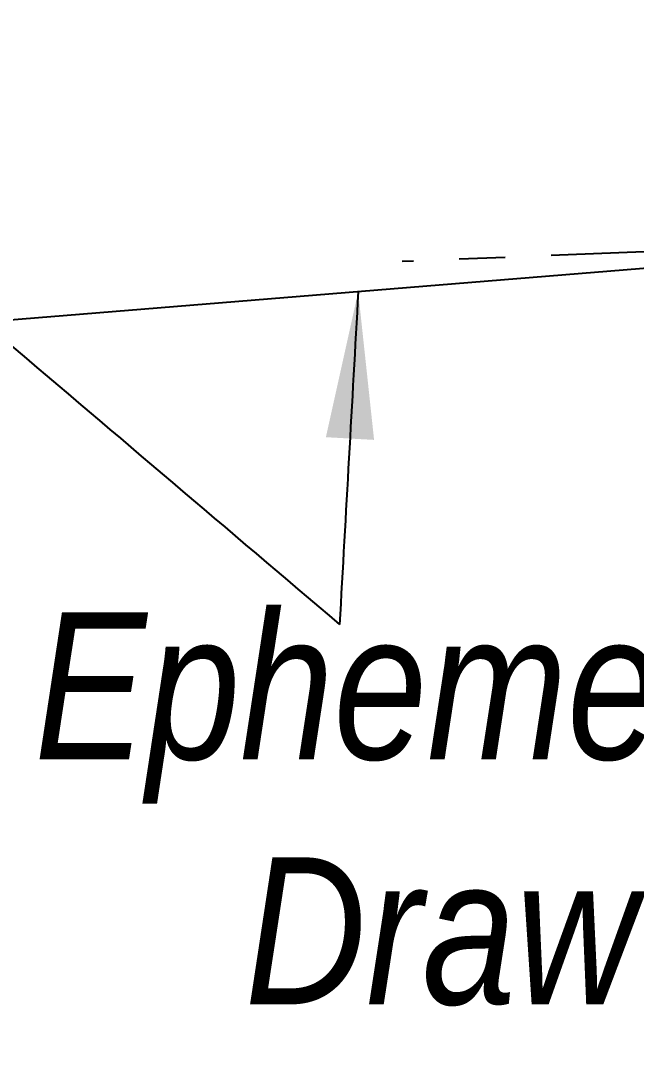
# Model space of a CAD drawing. Extents: x 383425 to 391668, y 6055101 to 6059545.
# Drawn here: x 390350.9 to 390392.8, y 6055950.3 to 6056021.3 of the extents above; entities that cross this region are included whole.
import ezdxf

# ---------------------------------------------------------------- set-up
doc = ezdxf.new("R2010")
doc.units = 0
doc.header["$LTSCALE"] = 5
doc.linetypes.add('0', pattern=[1, 1, 0])
doc.linetypes.add('foc-TOPO-ephemeral', pattern=[6.25, 3.125, -0.625, 0.625, -0.625, 0.625, -0.625])
for name, color, linetype in [('T-BUSH', 110, '0'), ('T-DRAW', 143, 'foc-TOPO-ephemeral'), ('T-WATER-T', 170, 'Continuous')]:
    doc.layers.add(name, color=color, linetype=linetype)
doc.styles.add('80CG', font='ARIALN.TTF', dxfattribs={"height": 10})
doc.styles.add('foc-LtypeFont', font='ARIALN.TTF', dxfattribs={"height": 7.35})
doc.linetypes.add('foc-TOPO-flowdirection-NOLINE', pattern='A,0,[">",foc-LtypeFont,S=0.3,R=0,X=0,Y=-0.945],-20,[">",foc-LtypeFont,S=0.3,R=0,X=0,Y=-0.945],0', length=20)
doc.dimstyles.new('Compass 5 000', dxfattribs={"dimscale": 5, "dimtxt": 9, "dimasz": 2, "dimexe": 0.2, "dimexo": 0.0625, "dimgap": 0.5, "dimtad": 0, "dimtih": 1, "dimtoh": 1, "dimzin": 0, "dimdsep": 46, "dimtxsty": '80CG', "dimcen": 0.1, "dimse1": 1, "dimse2": 1, "dimclrd": 256, "dimclrt": 256, "dimaunit": 1, "dimadec": 4, "dimazin": 0, "dimtfac": 0.06, "dimtofl": 0, "dimtmove": 0, "dimatfit": 1, "dimfxl": 0.2, "dimtolj": 1, "dimtzin": 0, "dimlwd": -1, "dimarcsym": 0})

msp = doc.modelspace()

# ---------------------------------------------------------------- linework, layer by layer
at = {"layer": 'T-BUSH', "flags": 128}
msp.add_lwpolyline([(390674.602, 6055359.434, 0.75), (390680.115, 6055361.802, 0.75), (390678.687, 6055370.319, 0.75), (390676.594, 6055375.942, 0.75), (390671.971, 6055388.092, 0.75), (390669.47, 6055393.497, 0.75), (390663.745, 6055401.078, 0.75), (390664.961, 6055405.579, 0.75), (390674.018, 6055414.904, 0.75), (390678.21, 6055419.197, 0.75), (390684.877, 6055425.964, 0.75), (390689.182, 6055430.144, 0.75), (390698.509, 6055439.2, 0.75), (390702.814, 6055443.379, 0.75), (390709.554, 6055450.074, 0.75), (390713.795, 6055454.318, 0.75), (390722.985, 6055463.512, 0.75), (390727.227, 6055467.756, 0.75), (390733.942, 6055474.476, 0.75), (390738.686, 6055478.141, 0.75), (390749.078, 6055485.951, 0.75), (390753.807, 6055489.644, 0.75), (390751.396, 6055498.795, 0.75), (390749.834, 6055504.588, 0.75), (390746.449, 6055517.14, 0.75), (390746.743, 6055522.456, 0.75), (390753.326, 6055529.306, 0.75), (390757.484, 6055533.632, 0.75), (390766.492, 6055543.004, 0.75), (390770.418, 6055547.516, 0.75), (390775.654, 6055555.443, 0.75), (390778.962, 6055560.449, 0.75), (390787.788, 6055569.726, 0.75), (390792.548, 6055573.344, 0.75), (390795.15, 6055582.481, 0.75), (390794.646, 6055588.423, 0.75), (390790.378, 6055599.623, 0.75), (390785.338, 6055602.879, 0.75), (390777.359, 6055608.035, 0.75), (390772.319, 6055611.291, 0.75), (390765.844, 6055620.804, 0.75), (390765.764, 6055626.804, 0.75), (390765.636, 6055636.303, 0.75), (390765.555, 6055642.303, 0.75), (390765.381, 6055655.301, 0.75), (390765.423, 6055661.268, 0.75), (390770.217, 6055669.47, 0.75), (390773.244, 6055674.65, 0.75), (390779.804, 6055685.874, 0.75), (390782.832, 6055691.054, 0.75), (390787.625, 6055699.256, 0.75), (390790.653, 6055704.436, 0.75), (390798.499, 6055714.77, 0.75), (390802.279, 6055719.429, 0.75), (390808.265, 6055726.806, 0.75), (390812.045, 6055731.466, 0.75), (390820.236, 6055741.561, 0.75), (390824.016, 6055746.22, 0.75), (390830.002, 6055753.597, 0.75), (390833.782, 6055758.256, 0.75), (390841.222, 6055768.863, 0.75), (390843.795, 6055774.205, 0.75), (390844.631, 6055783.668, 0.75), (390845.159, 6055789.644, 0.75), (390846.304, 6055802.594, 0.75), (390846.832, 6055808.571, 0.75), (390847.668, 6055818.034, 0.75), (390848.196, 6055824.011, 0.75), (390849.341, 6055836.96, 0.75), (390849.869, 6055842.937, 0.75), (390850.705, 6055852.4, 0.75), (390851.233, 6055858.377, 0.75), (390852.378, 6055871.326, 0.75), (390852.906, 6055877.303, 0.75), (390843.589, 6055878.532, 0.75), (390837.632, 6055879.25, 0.75), (390824.725, 6055880.805, 0.75), (390818.768, 6055881.522, 0.75), (390809.337, 6055882.659, 0.75), (390803.38, 6055883.376, 0.75), (390790.589, 6055885.649, 0.75), (390784.711, 6055886.849, 0.75), (390775.402, 6055888.749, 0.75), (390769.524, 6055889.949, 0.75), (390756.816, 6055892.685, 0.75), (390750.964, 6055894.012, 0.75), (390741.7, 6055896.115, 0.75), (390735.849, 6055897.443, 0.75), (390723.141, 6055900.155, 0.75), (390717.194, 6055900.95, 0.75), (390707.778, 6055902.209, 0.75), (390701.831, 6055903.004, 0.75), (390688.946, 6055904.727, 0.75), (390682.999, 6055905.522, 0.75), (390673.582, 6055906.781, 0.75), (390667.635, 6055907.576, 0.75), (390654.75, 6055909.299, 0.75), (390648.803, 6055910.094, 0.75), (390639.387, 6055911.353, 0.75), (390633.44, 6055912.148, 0.75), (390620.554, 6055913.87, 0.75), (390614.928, 6055915.714, 0.75), (390606.423, 6055919.946, 0.75), (390601.051, 6055922.618, 0.75), (390589.412, 6055928.409, 0.75), (390584.04, 6055931.081, 0.75), (390575.534, 6055935.313, 0.75), (390570.162, 6055937.985, 0.75), (390558.523, 6055943.776, 0.75), (390553.151, 6055946.448, 0.75), (390544.646, 6055950.68, 0.75), (390539.274, 6055953.352, 0.75), (390527.635, 6055959.142, 0.75), (390522.263, 6055961.815, 0.75), (390513.757, 6055966.046, 0.75), (390508.385, 6055968.719, 0.75), (390496.746, 6055974.509, 0.75), (390491.374, 6055977.182, 0.75), (390482.868, 6055981.413, 0.75), (390477.496, 6055984.086, 0.75), (390465.857, 6055989.876, 0.75), (390460.394, 6055992.349, 0.75), (390451.627, 6055996.007, 0.75), (390446.089, 6055998.318, 0.75), (390434.092, 6056003.325, 0.75), (390428.555, 6056005.635, 0.75), (390419.788, 6056009.294, 0.75), (390414.251, 6056011.605, 0.75), (390402.253, 6056016.611, 0.75), (390396.716, 6056018.922, 0.75), (390387.949, 6056022.581, 0.75), (390382.412, 6056024.891, 0.75), (390370.414, 6056029.898, 0.75), (390364.877, 6056032.208, 0.75), (390356.11, 6056035.867, 0.75), (390350.573, 6056038.178, 0.75), (390338.575, 6056043.184, 0.75), (390333.227, 6056045.855, 0.75), (390325.237, 6056050.994, 0.75), (390320.191, 6056054.24, 0.75), (390309.258, 6056061.273, 0.75), (390304.212, 6056064.519, 0.75), (390296.222, 6056069.658, 0.75), (390291.176, 6056072.904, 0.75), (390278.731, 6056075.292, 0.75), (390272.74, 6056075.637, 0.75), (390263.265, 6056076.24, 0.75), (390257.429, 6056077.635, 0.75), (390244.785, 6056080.658, 0.75), (390238.95, 6056082.053, 0.75), (390231.418, 6056083.854, 0.75)], format="xyb", dxfattribs=at)
at = {"layer": 'T-DRAW', "linetype": 'foc-TOPO-flowdirection-NOLINE', "flags": 128}
msp.add_lwpolyline([(390433.365, 6056003.2), (390420.547, 6056006.672), (390311.716, 6055997.804)], dxfattribs=at)
at = {"layer": 'T-DRAW', "flags": 128}
msp.add_lwpolyline([(390433.365, 6056003.2), (390420.547, 6056006.672), (390376.848, 6056004.921)], dxfattribs=at)

# ---------------------------------------------------------------- texts
at = {"layer": 'T-WATER-T', "insert": (390379.485, 6055967.65), "char_height": 9.99619, "width": 70.35286, "attachment_point": 5, "style": '80CG'}
msp.add_mtext('{\\fArial Narrow|b0|i1|c0|p34;Ephemeral Draw}', dxfattribs=at)

# ---------------------------------------------------------------- leaders
at = {"layer": 'T-WATER-T', "path_type": 1}
msp.add_leader([(390327.088, 6056018.837), (390372.581, 6055980.231)], dimstyle='Compass 5 000', dxfattribs=at)
msp.add_leader([(390373.848, 6056002.867), (390372.581, 6055980.231)], dimstyle='Compass 5 000', override={"dimgap": 0.5, "dimtad": 0}, dxfattribs=at)

doc.saveas('drawing.dxf')
